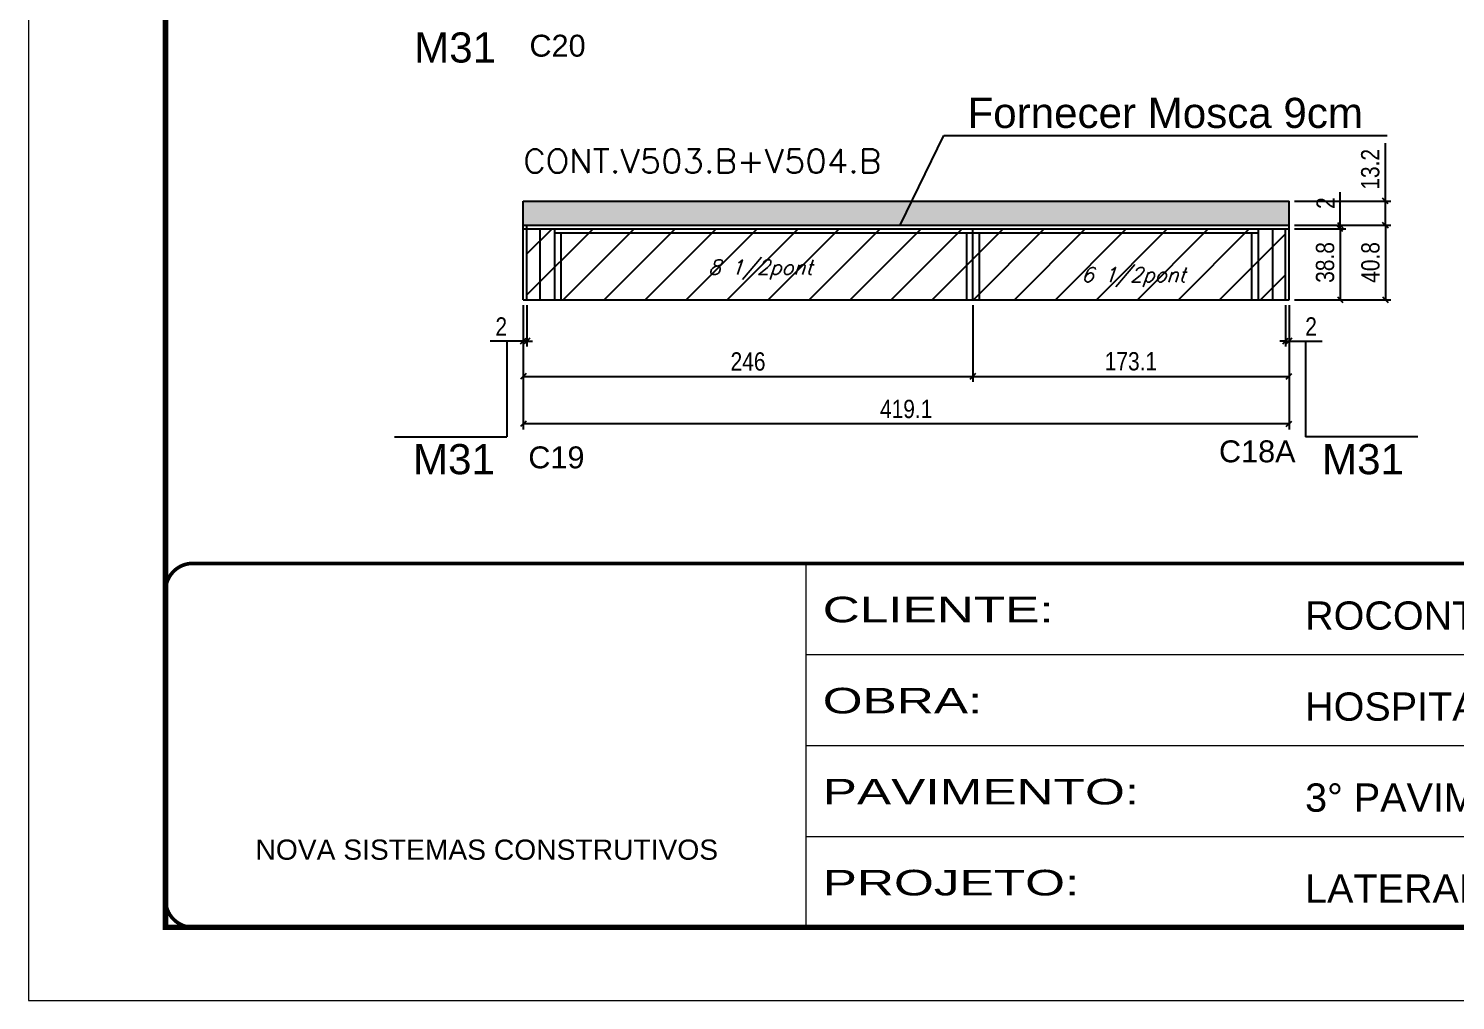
# Model space of a CAD drawing. Extents: x -21493 to -15213, y -12134 to 11887.
# Drawn here: x -16725 to -15944, y 8540 to 9072 of the extents above; entities that cross this region are included whole.
import ezdxf

# ---------------------------------------------------------------- set-up
doc = ezdxf.new("R2010")
doc.units = 0
doc.linetypes.add('CONTINUO', pattern=[0])
doc.linetypes.add('DASHED', pattern=[0.75, 0.5, -0.25])
for name, color, linetype in [('5', 5, 'Continuous'), ('COTA', 241, 'Continuous'), ('NOMENCLATURA', 7, 'Continuous'), ('Painéis', 200, 'Continuous'), ('Reaproveitamento', 251, 'Continuous'), ('SARR_2.2x7', 40, 'Continuous'), ('SARR_3.5x7', 81, 'Continuous'), ('texto', 7, 'Continuous')]:
    doc.layers.add(name, color=color, linetype=linetype)
for name, color, linetype, lineweight in [('Folhas', 255, 'Continuous', 9), ('SARRAFO DE PRESSAO', 251, 'DASHED', 9), ('Texto Seção', 7, 'Continuous', 15)]:
    doc.layers.add(name, color=color, linetype=linetype, lineweight=lineweight)
doc.styles.add('ARIAL', font='arial.ttf')
doc.styles.add('COTA TECNICA', font='techl___.ttf', dxfattribs={"height": 10})
doc.styles.add('REGUA-120', font='ROMANS.shx', dxfattribs={"height": 15})
doc.styles.add('Romans', font='romans.shx')
doc.styles.get("Standard").update_dxf_attribs({"font": 'arial.ttf'})
doc.styles.add('Tecnologia', font='')
doc.styles.get('Tecnologia').set_extended_font_data('Forgotten Futurist')
doc.dimstyles.new('PAINEL', dxfattribs={"dimtxt": 10, "dimasz": 3, "dimexe": 3, "dimexo": 3, "dimgap": 3, "dimtad": 1, "dimdec": 1, "dimzin": 12, "dimdsep": 46, "dimtxsty": 'COTA TECNICA', "dimblk1": 'OBLIQUE', "dimblk2": 'OBLIQUE', "dimsah": 1, "dimcen": 0.9, "dimclrd": 4, "dimclre": 4, "dimclrt": 240, "dimadec": 1, "dimazin": 3, "dimtfac": 1, "dimtdec": 1, "dimtmove": 0, "dimatfit": 3, "dimfxl": 1, "dimtolj": 1, "dimtzin": 12, "dimarcsym": 0})
pattern_1 = [(45, (-158644.198, -18004.242), (-11.2253202, 11.2253202), [])]

# ---------------------------------------------------------------- blocks, each defined once
blk = doc.blocks.new('_Oblique')
at = {"color": 0, "linetype": 'ByBlock', "lineweight": -2}
blk.add_line((-0.5, -0.5), (0.5, 0.5), dxfattribs=at)
blk = doc.blocks.new('*D781')
at = {"layer": 'COTA', "color": 4, "lineweight": -2, "ltscale": 25, "transparency": 16777216}
for p, q in [((-16454.11, 8920.62), (-16454.11, 8852.66)), ((-16034.99, 8920.62), (-16034.99, 8852.66)), ((-16034.99, 8855.66), (-16454.11, 8855.66))]:
    blk.add_line(p, q, dxfattribs=at)
at = {"layer": 'Defpoints', "color": 0, "ltscale": 25, "transparency": 16777216}
for p in [(-16454.11, 8923.62), (-16034.99, 8923.62), (-16454.11, 8855.66)]:
    blk.add_point(p, dxfattribs=at)
at = {"layer": 'COTA', "color": 4, "lineweight": -2, "ltscale": 25, "transparency": 16777216, "xscale": 3, "yscale": 3, "zscale": 3, "rotation": 180}
blk.add_blockref('_Oblique', (-16454.11, 8855.66), dxfattribs=at)
at = {"layer": 'COTA', "color": 4, "lineweight": -2, "ltscale": 25, "transparency": 16777216, "xscale": 3, "yscale": 3, "zscale": 3}
blk.add_blockref('_Oblique', (-16034.99, 8855.66), dxfattribs=at)
at = {"layer": 'COTA', "color": 240, "ltscale": 25, "transparency": 16777216, "insert": (-16244.55, 8863.76), "char_height": 10, "attachment_point": 5, "style": 'COTA TECNICA'}
blk.add_mtext('\\A1;419.1', dxfattribs=at)
blk = doc.blocks.new('*D782')
at = {"layer": 'COTA', "color": 4, "lineweight": -2, "ltscale": 25, "transparency": 16777216}
for p, q in [((-16454.11, 8920.62), (-16454.11, 8878.65)), ((-16208.11, 8920.62), (-16208.11, 8878.65)), ((-16454.11, 8881.65), (-16208.11, 8881.65))]:
    blk.add_line(p, q, dxfattribs=at)
at = {"layer": 'Defpoints', "color": 0, "ltscale": 25, "transparency": 16777216}
for p in [(-16454.11, 8923.62), (-16208.11, 8923.62), (-16208.11, 8881.65)]:
    blk.add_point(p, dxfattribs=at)
at = {"layer": 'COTA', "color": 4, "lineweight": -2, "ltscale": 25, "transparency": 16777216, "xscale": 3, "yscale": 3, "zscale": 3, "rotation": 180}
blk.add_blockref('_Oblique', (-16454.11, 8881.65), dxfattribs=at)
at = {"layer": 'COTA', "color": 4, "lineweight": -2, "ltscale": 25, "transparency": 16777216, "xscale": 3, "yscale": 3, "zscale": 3}
blk.add_blockref('_Oblique', (-16208.11, 8881.65), dxfattribs=at)
at = {"layer": 'COTA', "color": 240, "ltscale": 25, "transparency": 16777216, "insert": (-16331.11, 8889.75), "char_height": 10, "attachment_point": 5, "style": 'COTA TECNICA'}
blk.add_mtext('\\A1;246', dxfattribs=at)
blk = doc.blocks.new('*D118')
at = {"layer": 'COTA', "color": 4, "lineweight": -2, "ltscale": 25, "transparency": 16777216}
for p, q in [((-16208.11, 8920.62), (-16208.11, 8878.65)), ((-16034.99, 8920.62), (-16034.99, 8878.65)), ((-16208.11, 8881.65), (-16034.99, 8881.65))]:
    blk.add_line(p, q, dxfattribs=at)
at = {"layer": 'Defpoints', "color": 0, "ltscale": 25, "transparency": 16777216}
for p in [(-16208.11, 8923.62), (-16034.99, 8923.62), (-16034.99, 8881.65)]:
    blk.add_point(p, dxfattribs=at)
at = {"layer": 'COTA', "color": 4, "lineweight": -2, "ltscale": 25, "transparency": 16777216, "xscale": 3, "yscale": 3, "zscale": 3, "rotation": 180}
blk.add_blockref('_Oblique', (-16208.11, 8881.65), dxfattribs=at)
at = {"layer": 'COTA', "color": 4, "lineweight": -2, "ltscale": 25, "transparency": 16777216, "xscale": 3, "yscale": 3, "zscale": 3}
blk.add_blockref('_Oblique', (-16034.99, 8881.65), dxfattribs=at)
at = {"layer": 'COTA', "color": 240, "ltscale": 25, "transparency": 16777216, "insert": (-16121.55, 8889.87), "char_height": 10, "attachment_point": 5, "style": 'COTA TECNICA'}
blk.add_mtext('\\A1;173.1', dxfattribs=at)
blk = doc.blocks.new('*D783')
at = {"layer": 'COTA', "color": 4, "lineweight": -2, "ltscale": 25, "transparency": 16777216}
for p, q in [((-16031.99, 8962.42), (-16004, 8962.42)), ((-16007, 8962.42), (-16007, 8923.62)), ((-16031.99, 8923.62), (-16004, 8923.62))]:
    blk.add_line(p, q, dxfattribs=at)
at = {"layer": 'Defpoints', "color": 0, "ltscale": 25, "transparency": 16777216}
for p in [(-16034.99, 8962.42), (-16034.99, 8923.62), (-16007, 8923.62)]:
    blk.add_point(p, dxfattribs=at)
at = {"layer": 'COTA', "color": 4, "lineweight": -2, "ltscale": 25, "transparency": 16777216, "xscale": 3, "yscale": 3, "zscale": 3}
for p, rotation in [((-16007, 8962.42), 90), ((-16007, 8923.62), 270)]:
    blk.add_blockref('_Oblique', p, dxfattribs=dict(at, rotation=rotation))
at = {"layer": 'COTA', "color": 240, "ltscale": 25, "transparency": 16777216, "insert": (-16015.24, 8944.02), "char_height": 10, "attachment_point": 5, "rotation": 90, "style": 'COTA TECNICA'}
blk.add_mtext('\\A1;38.8', dxfattribs=at)
blk = doc.blocks.new('*D784')
at = {"layer": 'COTA', "color": 4, "lineweight": -2, "ltscale": 25, "transparency": 16777216}
for p, q in [((-15982.29, 8977.62), (-15982.29, 9009.36)), ((-16031.99, 8977.62), (-15979.29, 8977.62)), ((-15982.29, 8964.42), (-15982.29, 8977.62)), ((-16031.99, 8964.42), (-15979.29, 8964.42))]:
    blk.add_line(p, q, dxfattribs=at)
at = {"layer": 'Defpoints', "color": 0, "ltscale": 25, "transparency": 16777216}
for p in [(-16034.99, 8977.62), (-15982.29, 8977.62), (-16034.99, 8964.42)]:
    blk.add_point(p, dxfattribs=at)
at = {"layer": 'COTA', "color": 4, "lineweight": -2, "ltscale": 25, "transparency": 16777216, "xscale": 3, "yscale": 3, "zscale": 3}
for p, rotation in [((-15982.29, 8977.62), 90), ((-15982.29, 8964.42), 270)]:
    blk.add_blockref('_Oblique', p, dxfattribs=dict(at, rotation=rotation))
at = {"layer": 'COTA', "color": 240, "ltscale": 25, "transparency": 16777216, "insert": (-15990.51, 8994.99), "char_height": 10, "attachment_point": 5, "rotation": 90, "style": 'COTA TECNICA'}
blk.add_mtext('\\A1;13.2', dxfattribs=at)
blk = doc.blocks.new('*D785')
at = {"layer": 'COTA', "color": 4, "lineweight": -2, "ltscale": 25, "transparency": 16777216}
for p, q in [((-16036.99, 8920.62), (-16036.99, 8897.99)), ((-16034.99, 8920.62), (-16034.99, 8897.99)), ((-16036.99, 8900.99), (-16039.99, 8900.99)), ((-16036.99, 8900.99), (-16034.99, 8900.99)), ((-16034.99, 8900.99), (-16016.88, 8900.99))]:
    blk.add_line(p, q, dxfattribs=at)
at = {"layer": 'Defpoints', "color": 0, "ltscale": 25, "transparency": 16777216}
for p in [(-16036.99, 8923.62), (-16034.99, 8923.62), (-16034.99, 8900.99)]:
    blk.add_point(p, dxfattribs=at)
at = {"layer": 'COTA', "color": 4, "lineweight": -2, "ltscale": 25, "transparency": 16777216, "xscale": 3, "yscale": 3, "zscale": 3}
blk.add_blockref('_Oblique', (-16036.99, 8900.99), dxfattribs=at)
at = {"layer": 'COTA', "color": 4, "lineweight": -2, "ltscale": 25, "transparency": 16777216, "xscale": 3, "yscale": 3, "zscale": 3, "rotation": 180}
blk.add_blockref('_Oblique', (-16034.99, 8900.99), dxfattribs=at)
at = {"layer": 'COTA', "color": 240, "ltscale": 25, "transparency": 16777216, "insert": (-16022.94, 8908.99), "char_height": 10, "attachment_point": 5, "style": 'COTA TECNICA'}
blk.add_mtext('\\A1;2', dxfattribs=at)
blk = doc.blocks.new('*D786')
at = {"layer": 'COTA', "color": 4, "lineweight": -2, "ltscale": 25, "transparency": 16777216}
for p, q in [((-16454.11, 8920.62), (-16454.11, 8897.99)), ((-16452.11, 8920.62), (-16452.11, 8897.99)), ((-16454.11, 8900.99), (-16472.22, 8900.99)), ((-16452.11, 8900.99), (-16454.11, 8900.99)), ((-16452.11, 8900.99), (-16449.11, 8900.99))]:
    blk.add_line(p, q, dxfattribs=at)
at = {"layer": 'Defpoints', "color": 0, "ltscale": 25, "transparency": 16777216}
for p in [(-16454.11, 8923.62), (-16452.11, 8923.62), (-16454.11, 8900.99)]:
    blk.add_point(p, dxfattribs=at)
at = {"layer": 'COTA', "color": 4, "lineweight": -2, "ltscale": 25, "transparency": 16777216, "xscale": 3, "yscale": 3, "zscale": 3}
blk.add_blockref('_Oblique', (-16454.11, 8900.99), dxfattribs=at)
at = {"layer": 'COTA', "color": 4, "lineweight": -2, "ltscale": 25, "transparency": 16777216, "xscale": 3, "yscale": 3, "zscale": 3, "rotation": 180}
blk.add_blockref('_Oblique', (-16452.11, 8900.99), dxfattribs=at)
at = {"layer": 'COTA', "color": 240, "ltscale": 25, "transparency": 16777216, "insert": (-16466.17, 8908.99), "char_height": 10, "attachment_point": 5, "style": 'COTA TECNICA'}
blk.add_mtext('\\A1;2', dxfattribs=at)
blk = doc.blocks.new('*D803')
at = {"layer": 'COTA', "color": 4, "lineweight": -2, "ltscale": 25, "transparency": 16777216}
for p, q in [((-16007, 8964.42), (-16007, 8982.53)), ((-16031.99, 8964.42), (-16004, 8964.42)), ((-16031.99, 8962.42), (-16004, 8962.42)), ((-16007, 8962.42), (-16007, 8964.42)), ((-16007, 8962.42), (-16007, 8959.42))]:
    blk.add_line(p, q, dxfattribs=at)
at = {"layer": 'Defpoints', "color": 0, "ltscale": 25, "transparency": 16777216}
for p in [(-16034.99, 8964.42), (-16034.99, 8962.42), (-16007, 8964.42)]:
    blk.add_point(p, dxfattribs=at)
at = {"layer": 'COTA', "color": 4, "lineweight": -2, "ltscale": 25, "transparency": 16777216, "xscale": 3, "yscale": 3, "zscale": 3}
for p, rotation in [((-16007, 8964.42), 270), ((-16007, 8962.42), 90)]:
    blk.add_blockref('_Oblique', p, dxfattribs=dict(at, rotation=rotation))
at = {"layer": 'COTA', "color": 240, "ltscale": 25, "transparency": 16777216, "insert": (-16015, 8976.48), "char_height": 10, "attachment_point": 5, "rotation": 90, "style": 'COTA TECNICA'}
blk.add_mtext('\\A1;2', dxfattribs=at)
blk = doc.blocks.new('*D804')
at = {"layer": 'COTA', "color": 4, "lineweight": -2, "ltscale": 25, "transparency": 16777216}
for p, q in [((-16031.99, 8964.42), (-15979.29, 8964.42)), ((-15982.29, 8964.42), (-15982.29, 8923.62)), ((-16031.99, 8923.62), (-15979.29, 8923.62))]:
    blk.add_line(p, q, dxfattribs=at)
at = {"layer": 'Defpoints', "color": 0, "ltscale": 25, "transparency": 16777216}
for p in [(-16034.99, 8964.42), (-16034.99, 8923.62), (-15982.29, 8923.62)]:
    blk.add_point(p, dxfattribs=at)
at = {"layer": 'COTA', "color": 4, "lineweight": -2, "ltscale": 25, "transparency": 16777216, "xscale": 3, "yscale": 3, "zscale": 3}
for p, rotation in [((-15982.29, 8964.42), 90), ((-15982.29, 8923.62), 270)]:
    blk.add_blockref('_Oblique', p, dxfattribs=dict(at, rotation=rotation))
at = {"layer": 'COTA', "color": 240, "ltscale": 25, "transparency": 16777216, "insert": (-15990.41, 8944.02), "char_height": 10, "attachment_point": 5, "rotation": 90, "style": 'COTA TECNICA'}
blk.add_mtext('\\A1;40.8', dxfattribs=at)
blk = doc.blocks.new('9999999999')
at = {"color": 30, "linetype": 'CONTINUO'}
for p, q in [((98564.56, 34230.21), (98564.56, 34429.45)), ((98564.56, 34379.64), (99583.98, 34379.64)), ((98564.56, 34329.83), (99487.98, 34329.83)), ((98564.56, 34280.02), (99487.98, 34280.02))]:
    blk.add_line(p, q, dxfattribs=at)
at = {"color": 30, "linetype": 'CONTINUO', "const_width": 2}
blk.add_lwpolyline([(99583.98, 34230.21), (99583.98, 34414.45, 0.414214), (99568.98, 34429.45), (98228.98, 34429.45, 0.414214), (98213.98, 34414.45), (98213.98, 34245.21, 0.414214), (98228.98, 34230.21), (99583.98, 34230.21)], format="xyb", dxfattribs=at)
at = {"layer": 'Folhas'}
blk.add_lwpolyline([(98138.98, 34190.21), (99623.98, 34190.21), (99623.98, 35240.21), (98138.98, 35240.21)], close=True, dxfattribs=at)
at = {"layer": 'Folhas', "color": 30, "const_width": 3}
blk.add_lwpolyline([(98213.98, 34230.21), (99583.98, 34230.21), (99583.98, 35200.21), (98213.98, 35200.21)], close=True, dxfattribs=at)
at = {"color": 7, "linetype": 'Continuous', "ltscale": 5, "style": 'ARIAL'}
for s, height, p in [('ROCONTEC', 15.483, (98837.68, 34393.13)), ('HOSPITAL ASSUNÇÃO', 15.4829, (98837.68, 34343.32)), ('3° PAVIMENTO', 15.4829, (98837.68, 34293.51)), ('NOVA SISTEMAS CONSTRUTIVOS', 11.0592, (98263.19, 34267.21)), ('LATERAIS DE VIGAS', 15.4829, (98837.68, 34243.7))]:
    blk.add_text(s, height=height, dxfattribs=at).set_placement(p)
at = {"layer": 'Folhas', "color": 7, "style": 'Tecnologia', "width": 1.5}
for s, p in [('CLIENTE:', (98573.65, 34397.17)), ('OBRA:', (98573.65, 34347.31)), ('PAVIMENTO:', (98573.65, 34297.5)), ('PROJETO:', (98573.65, 34247.69))]:
    blk.add_text(s, height=14, dxfattribs=at).set_placement(p)

msp = doc.modelspace()

# ---------------------------------------------------------------- hatches: boundary and pattern name
at = {"layer": 'COTA', "linetype": 'ByBlock'}
h = msp.add_hatch(dxfattribs=at)
h.set_pattern_fill('AR-CONC', color=256, scale=0.03)
h.set_pattern_definition([(50, (-157032.1976, -20301.392), (5.46554007, -0.47817257), [0.5715, -6.2865]), (355, (-157032.1976, -20301.392), (-1.05730264, 5.73170536), [0.4572, -5.02921753]), (100.4514447, (-157031.742, -20301.4316), (4.40823741, 5.25353256), [0.48570026, -5.34270734]), (46.1842, (-157032.1976, -20299.868), (8.13237123, -1.26126984), [0.85725, -9.42975]), (96.6355576, (-157031.52, -20299.973), (7.122124, 7.42278374), [0.7285507, -8.01406824]), (351.184151, (-157032.198, -20299.868), (7.122124, 7.42278374), [0.685799, -7.54379196]), (21, (-157031.4356, -20300.249), (4.54843174, -3.06795595), [0.5715, -6.2865]), (326, (-157031.4356, -20300.249), (1.85406085, 5.52563898), [0.4572, -5.0292]), (71.451445, (-157031.0566, -20300.5045), (6.40249258, 2.45768307), [0.48570026, -5.34269813]), (37.5, (-157032.1976, -20301.3918), (0.092658098, 2.536651166), [0, -4.96824, 0, -5.1054, 0, -5.04825]), (7.5, (-157032.1976, -20301.3918), (2.004589875, 3.005417245), [0, -2.91084, 0, -4.85394, 0, -1.92405]), (327.5, (-157033.8969, -20301.3918), (4.067717855, -0.17186232), [0, -1.905, 0, -5.9436, 0, -7.8867]), (317.5, (-157034.659, -20301.3918), (4.44387544, 0.76279473), [0, -2.4765, 0, -3.94716, 0, -5.6007])])
h.paths.add_polyline_path([(-16034.99, 8964.42), (-16034.99, 8977.62), (-16454.11, 8977.62), (-16454.11, 8964.42)])
at = {"layer": 'Reaproveitamento', "ltscale": 25}
h = msp.add_hatch(dxfattribs=at)
h.set_pattern_fill('ANSI31', color=256, scale=5)
h.set_pattern_definition(pattern_1)
h.paths.add_polyline_path([(-16452.11, 8962.42), (-16452.11, 8923.62), (-16208.11, 8923.62), (-16208.11, 8962.42)])
h.paths.add_polyline_path([(-16360.76, 8932.09), (-16293.14, 8932.09), (-16287.64, 8948.06), (-16355.26, 8948.06)], flags=24)
h = msp.add_hatch(dxfattribs=at)
h.set_pattern_fill('ANSI31', color=256, scale=5)
h.set_pattern_definition(pattern_1)
h.paths.add_polyline_path([(-16208.11, 8962.42), (-16208.11, 8923.62), (-16036.99, 8923.62), (-16036.99, 8962.42)])
h.paths.add_polyline_path([(-16156.49, 8927.99), (-16089.25, 8927.99), (-16083.75, 8943.97), (-16150.99, 8943.97)], flags=24)

# ---------------------------------------------------------------- linework, layer by layer
at = {"layer": 'COTA', "linetype": 'ByBlock'}
for p, q in [((-16454.11, 8977.62), (-16034.99, 8977.62)), ((-16454.11, 8964.42), (-16454.11, 8977.62)), ((-16454.11, 8977.62), (-16034.99, 8977.62)), ((-16034.99, 8964.42), (-16034.99, 8977.62))]:
    msp.add_line(p, q, dxfattribs=at)
at = {"layer": 'NOMENCLATURA', "linetype": 'Continuous'}
for p, q in [((-16463.17, 8900.99), (-16463.17, 8848.59)), ((-16025.94, 8900.99), (-16025.94, 8848.59)), ((-16524.66, 8848.59), (-16463.17, 8848.59)), ((-15964.45, 8848.59), (-16025.94, 8848.59))]:
    msp.add_line(p, q, dxfattribs=at)
at = {"layer": 'Painéis'}
for p, q in [((-16454.11, 8964.42), (-16034.99, 8964.42)), ((-16454.11, 8962.42), (-16034.99, 8962.42)), ((-16454.11, 8923.62), (-16034.99, 8923.62))]:
    msp.add_line(p, q, dxfattribs=at)
at = {"layer": 'Painéis', "ltscale": 25}
for p, q in [((-16454.11, 8923.62), (-16454.11, 8964.42)), ((-16452.11, 8923.62), (-16452.11, 8964.42)), ((-16208.11, 8923.62), (-16208.11, 8962.42)), ((-16036.99, 8923.62), (-16036.99, 8962.42)), ((-16034.99, 8923.62), (-16034.99, 8964.42))]:
    msp.add_line(p, q, dxfattribs=at)
at = {"layer": 'SARR_2.2x7', "linetype": 'Continuous'}
for p, q in [((-16445.11, 8962.42), (-16445.11, 8923.62)), ((-16437.11, 8960.22), (-16051.99, 8960.22)), ((-16043.99, 8962.42), (-16043.99, 8923.62))]:
    msp.add_line(p, q, dxfattribs=at)
at = {"layer": 'SARR_3.5x7'}
for p, q in [((-16437.11, 8962.42), (-16437.11, 8923.62)), ((-16433.61, 8960.22), (-16433.61, 8923.62)), ((-16211.61, 8960.22), (-16211.61, 8923.62)), ((-16204.61, 8960.22), (-16204.61, 8923.62)), ((-16055.49, 8960.22), (-16055.49, 8923.62)), ((-16051.99, 8962.42), (-16051.99, 8923.62))]:
    msp.add_line(p, q, dxfattribs=at)

# ---------------------------------------------------------------- block references
at = {"layer": 'SARRAFO DE PRESSAO', "color": 6, "linetype": 'ByBlock'}
msp.add_blockref('9999999999', (-114863.89, -25650.12), dxfattribs=at)

# ---------------------------------------------------------------- texts
at = {"layer": '5', "linetype": 'Continuous'}
for s, p in [('C20', (-16450.74, 9056.65)), ('C19', (-16451.37, 8831.33)), ('C18A', (-16073.35, 8834.63))]:
    msp.add_text(s, height=12, rotation=359.99996, dxfattribs=at).set_placement(p)
at = {"layer": 'NOMENCLATURA', "linetype": 'Continuous'}
for s, p in [('M31', (-16513.84, 9053.43)), ('Fornecer Mosca 9cm', (-16210.99, 9017.63)), ('M31', (-16514.48, 8828.11)), ('M31', (-16016.95, 8828.11))]:
    msp.add_text(s, height=16.5, dxfattribs=at).set_placement(p)
at = {"layer": 'texto', "color": 2, "char_height": 8, "attachment_point": 5, "style": 'Romans'}
for s, insert in [('{\\Q19;\\C256;8 1/2pont}', (-16324.39, 8940.07)), ('{\\Q19;\\C256;6 1/2pont}', (-16120.18, 8935.98))]:
    msp.add_mtext(s, dxfattribs=dict(at, insert=insert))
at = {"layer": 'Texto Seção', "style": 'REGUA-120', "width": 1.05}
msp.add_text('CONT.V503.B+V504.B', height=13, dxfattribs=at).set_placement((-16454.13, 8993))

# ---------------------------------------------------------------- dimensions: what is measured, and where the dimension line sits
at = {"layer": 'COTA', "ltscale": 25}
for base, p1, p2, picture, middle in [((-15982.29, 8977.62), (-16034.99, 8964.42), (-16034.99, 8977.62), '*D784', (-15982.29, 8994.99)), ((-16007, 8923.62), (-16034.99, 8962.42), (-16034.99, 8923.62), '*D783', (-16007, 8944.02))]:
    dim = msp.add_linear_dim(base=base, p1=p1, p2=p2, angle=90, dimstyle='PAINEL', dxfattribs=at)
    dim.commit()
    dim.dimension.update_dxf_attribs({"geometry": picture, "text_midpoint": middle, "dimtype": 160})
for base, p1, p2, picture, middle in [((-16007, 8964.42), (-16034.99, 8962.42), (-16034.99, 8964.42), '*D803', (-16015, 8976.48)), ((-15982.29, 8923.62), (-16034.99, 8964.42), (-16034.99, 8923.62), '*D804', (-15990.41, 8944.02))]:
    dim = msp.add_linear_dim(base=base, p1=p1, p2=p2, angle=90, dimstyle='PAINEL', dxfattribs=at)
    dim.commit()
    dim.dimension.update_dxf_attribs({"geometry": picture, "text_midpoint": middle})
for base, p1, p2, picture, middle in [((-16454.11, 8900.99), (-16452.11, 8923.62), (-16454.11, 8923.62), '*D786', (-16466.17, 8908.99)), ((-16454.11, 8855.66), (-16034.99, 8923.62), (-16454.11, 8923.62), '*D781', (-16244.55, 8863.76)), ((-16208.11, 8881.65), (-16454.11, 8923.62), (-16208.11, 8923.62), '*D782', (-16331.11, 8889.75)), ((-16034.99, 8900.99), (-16036.99, 8923.62), (-16034.99, 8923.62), '*D785', (-16022.94, 8908.99))]:
    dim = msp.add_linear_dim(base=base, p1=p1, p2=p2, dimstyle='PAINEL', dxfattribs=at)
    dim.commit()
    dim.dimension.update_dxf_attribs({"geometry": picture, "text_midpoint": middle})
dim = msp.add_linear_dim(base=(-16034.99, 8881.65), p1=(-16208.11, 8923.62), p2=(-16034.99, 8923.62), dimstyle='PAINEL', override={"dimtmove": 1}, dxfattribs=at)
dim.commit()
dim.dimension.update_dxf_attribs({"geometry": '*D118', "text_midpoint": (-16121.55, 8889.87)})

# ---------------------------------------------------------------- leaders
msp.add_leader([(-16247.78, 8964.42), (-16223.99, 9013.5), (-15981.24, 9013.5)], dimstyle='PAINEL', override={"dimgap": 3, "dimtad": 0}, dxfattribs=at)

doc.saveas('drawing.dxf')
